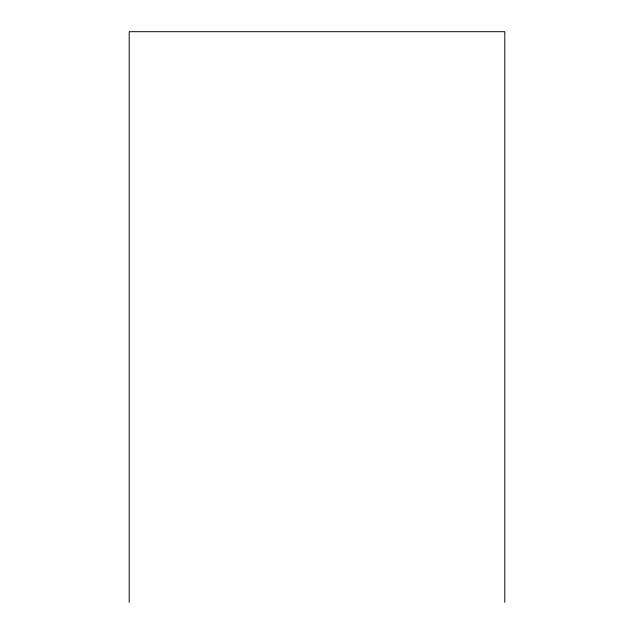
<?xml version="1.0" encoding="UTF-8"?>
<svg xmlns="http://www.w3.org/2000/svg" width="634" height="634" viewBox="0 0 634 634"><rect width="100%" height="100%" fill="white"/><g stroke="black" fill="none" stroke-linecap="round" stroke-linejoin="round"><path stroke-width="0.95" d="M504.807 602.3L504.807 31.7L129.193 31.7L129.193 602.3"/></g></svg>
